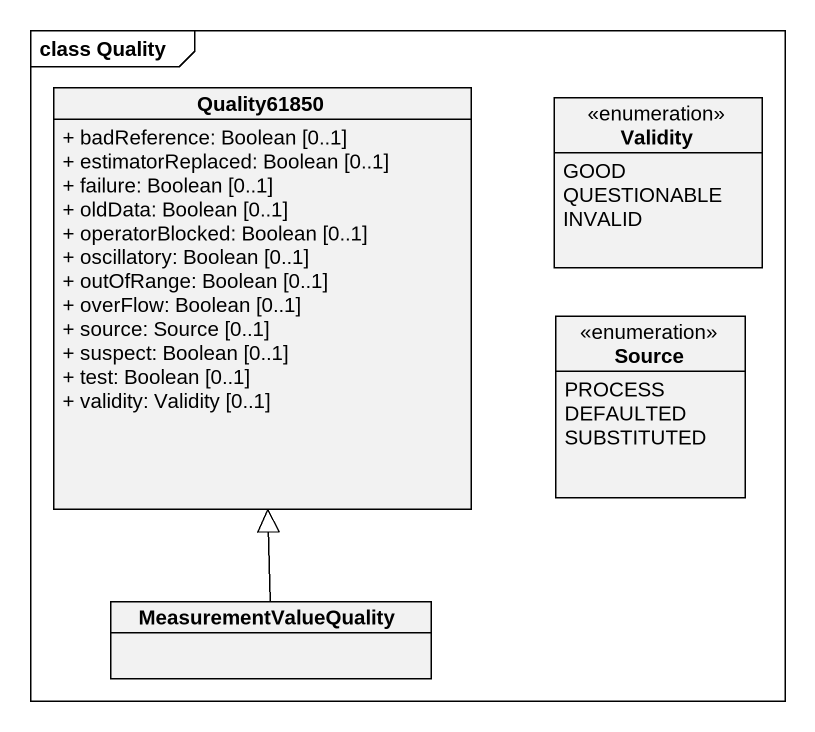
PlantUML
@startuml
mainframe class Quality
hide circle
hide empty members
skinparam classAttributeIconSize 0
class Quality61850 {
  + badReference: Boolean [0..1]
  + estimatorReplaced: Boolean [0..1]
  + failure: Boolean [0..1]
  + oldData: Boolean [0..1]
  + operatorBlocked: Boolean [0..1]
  + oscillatory: Boolean [0..1]
  + outOfRange: Boolean [0..1]
  + overFlow: Boolean [0..1]
  + source: Source [0..1]
  + suspect: Boolean [0..1]
  + test: Boolean [0..1]
  + validity: Validity [0..1]
}
enum Validity {
  GOOD
  QUESTIONABLE
  INVALID
}
enum Source {
  PROCESS
  DEFAULTED
  SUBSTITUTED
}
class MeasurementValueQuality
MeasurementValueQuality -up-|> Quality61850
@enduml
